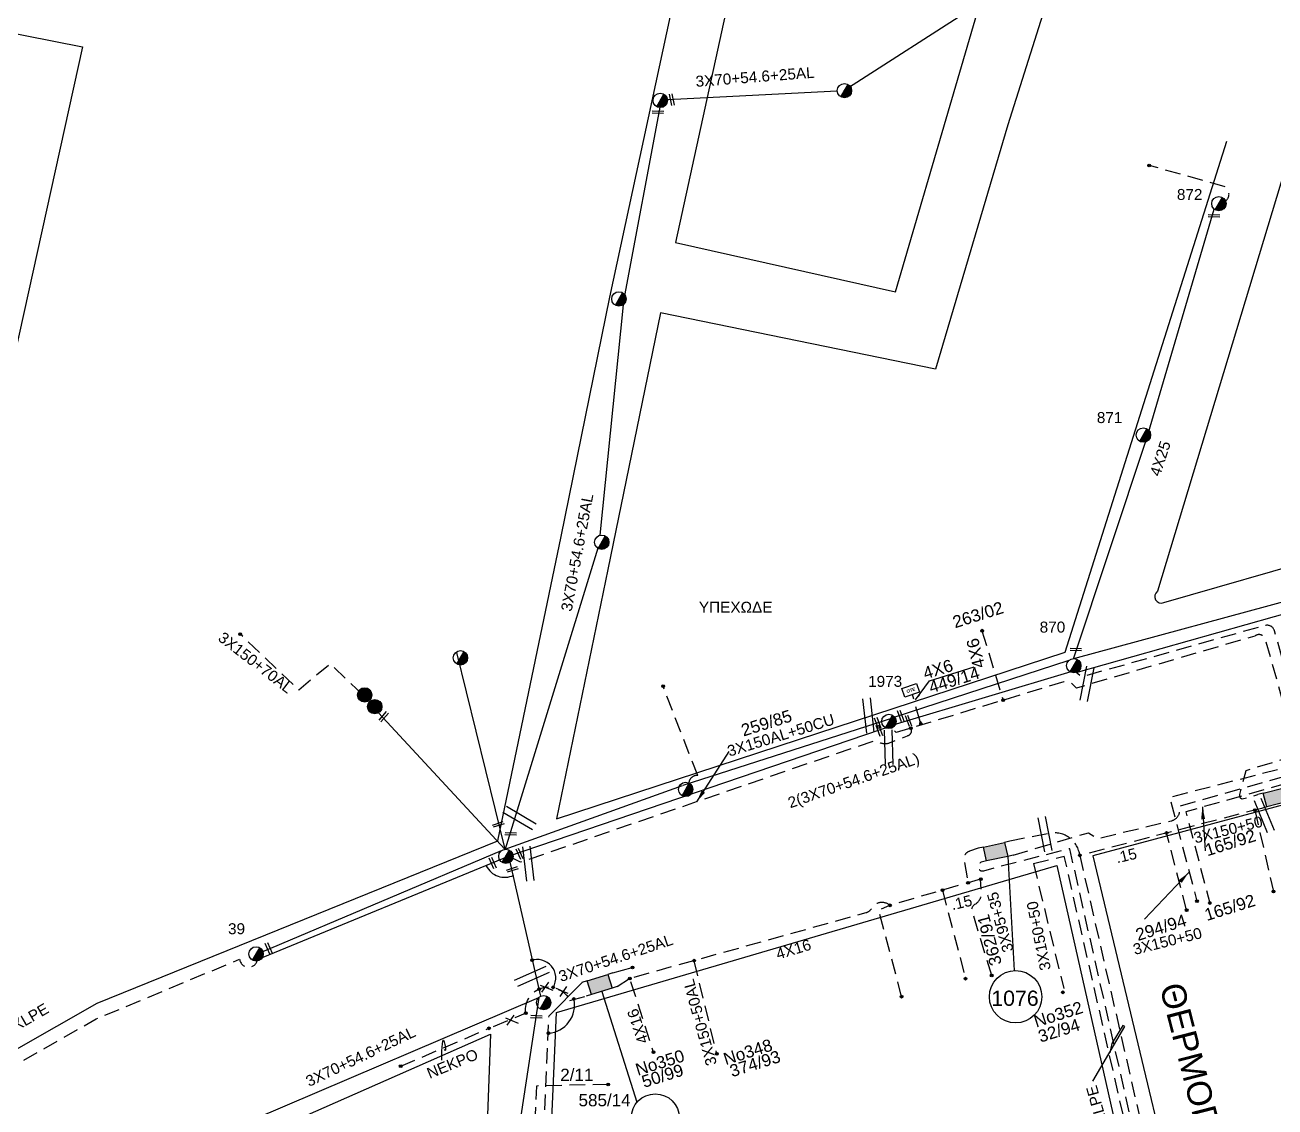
# Model space of a CAD drawing. Header units: millimetres. Extents: x 938 to 3112, y 793 to 1825.
# Drawn here: x 1564.2 to 1769.3, y 986.8 to 1164.4 of the extents above; entities that cross this region are included whole.
import ezdxf
from ezdxf.enums import TextEntityAlignment as Align

# ---------------------------------------------------------------- set-up
doc = ezdxf.new("R2010")
doc.units = ezdxf.units.MM
doc.linetypes.add('DASHED', pattern=[19.05, 12.7, -6.35])
for name, color, linetype in [('Link Box 4 Διευθύνσεων', 7, 'Continuous'), ('Pillar OTE', 7, 'Continuous'), ('Γέφυρες Εναερίου Δικτύου', 7, 'Continuous'), ('Εναέρια παροχή ΧΤ 4x16', 7, 'SYN_LINE'), ('Εναέρια παροχή ΧΤ 4x25', 7, 'SYN_LINE'), ('Επιγραφές - Σχήματα', 7, 'Continuous'), ('Καλώδια ΧΤ   3x150+50AL', 7, 'DASHED'), ('Καλώδια ΧΤ   3x150+70AL', 7, 'DASHED'), ('Καλώδια ΧΤ   3x150AL+50CU', 7, 'DASHED'), ('Καλώδια ΧΤ   3x150AL+50XLPE', 7, 'DASHED'), ('Καλώδια ΧΤ   3x95+35CU', 7, 'DASHED'), ('Μηχανική τομή', 7, 'Continuous'), ('Στύλος Ξύλινος', 7, 'Continuous'), ('Στύλος Ξύλινος @ 1', 7, 'Continuous'), ('Στύλος ΦΜ', 7, 'Continuous'), ('Στύλος ΦΜ @ 1', 7, 'Continuous'), ('Συνδέσεις', 7, 'Continuous'), ('Συνεστραμμένα ΧΤ   3x70+54.6+25AL', 7, 'SYN_LINE'), ('Τομή', 7, 'Continuous'), ('Υπόβαθρο ΔΕΗ', 7, 'Continuous'), ('Υπόγεια Καλώδια Δικτύου ΧΤ   .15', 7, 'DASHED'), ('Υπόγεια καλώδια Παροχών ΧΤ   4x6', 7, 'DASHED')]:
    doc.layers.add(name, color=color, linetype=linetype)
doc.styles.get("Standard").update_dxf_attribs({"font": 'arial.ttf'})
doc.linetypes.add('SYN_LINE', pattern='A,0.5,-0.0001,["/\\/\\/\\/",Standard,S=0.1,R=0,X=0,Y=-0.05],-0.25', length=0.7501)
doc.dimstyles.new('ISO-25', dxfattribs={"dimtxt": 2.5, "dimasz": 2.5, "dimexe": 1.25, "dimexo": 0.625, "dimtad": 1, "dimtxsty": 'Standard', "dimcen": 2.5, "dimaunit": 2, "dimazin": 0, "dimtfac": 1, "dimtmove": 0, "dimatfit": 3, "dimfxl": 1, "dimarcsym": 0})

# ---------------------------------------------------------------- blocks, each defined once
blk = doc.blocks.new('LINK BOX 4 ΑΝΑΧΩΡΗΣΕΩΝ')
at = {"layer": 'Link Box 4 Διευθύνσεων', "ltscale": 40}
blk.add_hatch(color=256, dxfattribs=at).paths.add_polyline_path([(-3.54, 0), (-3.54, -4.67), (3.54, -4.67), (3.54, 0)])
for p, q in [((-3.54, 0), (-5.33, 0)), ((5.33, 0), (3.54, 0)), ((-3.54, -4.67), (-5.33, -4.67)), ((5.33, -4.67), (3.54, -4.67))]:
    blk.add_line(p, q, dxfattribs=at)
blk.add_lwpolyline([(-3.54, -4.67), (-3.54, 0), (3.54, 0), (3.54, -4.67)], close=True, dxfattribs=at)
blk = doc.blocks.new('ΥΠΑΡΧΩΝ ΤΣΙΜΕΝΤΕΝΙΟΣ ΣΤΥΛΟΣ')
at = {"layer": 'Στύλος ΦΜ'}
blk.add_hatch(color=256, dxfattribs=at).paths.add_polyline_path([(-1.29, -2.28, 0.574793), (2.62, 0, 0.268822), (1.3, 2.27)])
blk.add_line((-1.29, -2.28), (1.3, 2.27), dxfattribs=at)
blk.add_circle((0, 0), 2.62, dxfattribs=at)
at = {"layer": 'Στύλος ΦΜ', "flags": 4}
for tag, p in [('ΑΡΙΘΜΟΣ', (-4.68, 8.05)), ('ΤΥΠΟΣ', (-4.91, 3.03))]:
    blk.add_attdef(tag, p, '', height=4, dxfattribs=at)
blk = doc.blocks.new('ΥΠΑΡΧΩΝ ΞΥΛΙΝΟΣ ΣΤΥΛΟΣ')
at = {"layer": 'Στύλος Ξύλινος'}
h = blk.add_hatch(color=7, dxfattribs=at)
h.paths.add_polyline_path([(-2.62, 0, 0.270008), (-1.29, -2.28), (1.3, 2.27, 0.576266)])
h.paths.add_polyline_path([(-1.29, -2.28, 0.574793), (2.62, 0, 0.268822), (1.3, 2.27)])
at = {"layer": 'Στύλος Ξύλινος', "color": 7}
blk.add_line((-1.29, -2.28), (1.3, 2.27), dxfattribs=at)
blk.add_circle((0, 0), 2.62, dxfattribs=at)
at = {"layer": 'Στύλος Ξύλινος', "flags": 4}
for tag, p in [('ΑΡΙΘΜΟΣ', (-4.91, 8.6)), ('ΤΥΠΟΣ', (-4.85, 3.39))]:
    blk.add_attdef(tag, p, '', height=4, dxfattribs=at)
blk = doc.blocks.new('ΤΟΜΗ')
at = {"layer": 'Τομή', "ltscale": 40}
for p, q in [((-5.68, 0), (5.68, 0)), ((5.68, -2.33), (-5.68, -2.33))]:
    blk.add_line(p, q, dxfattribs=at)
blk = doc.blocks.new('ΜΗΧΑΝΙΚΗ ΤΟΜΗ')
at = {"layer": 'Μηχανική τομή', "ltscale": 40}
for p, q in [((-1.89, 0.78), (1.89, 0.78)), ((1.89, 0), (-1.89, 0))]:
    blk.add_line(p, q, dxfattribs=at)
blk = doc.blocks.new('_ΣΥΝΔΕΣΗ')
at = {"layer": 'Συνδέσεις', "linetype": 'SYN_LINE', "ltscale": 40}
blk.add_hatch(color=256, dxfattribs=at).paths.add_polyline_path([(0.5, -0.01, 1), (-0.5, -0.01, 1)])
at = {"layer": 'Συνδέσεις'}
blk.add_circle((0, -0.01), 0.5, dxfattribs=at)
blk = doc.blocks.new('PILLAR ΟΤΕ')
at = {"layer": 'Pillar OTE', "ltscale": 40}
blk.add_lwpolyline([(-3.31, 2.02), (3.39, 2.02), (3.39, -1.99), (-3.31, -1.99)], close=True, dxfattribs=at)
at = {"layer": 'Pillar OTE', "insert": (-1.81, 0.71), "char_height": 1.3575, "width": 109.961, "attachment_point": 1}
blk.add_mtext('{\\fArial|b1|i0|c161|p34;OTE}', dxfattribs=at)

msp = doc.modelspace()

# ---------------------------------------------------------------- hatches: boundary and pattern name
at = {"layer": 'Pillar OTE', "ltscale": 40}
h = msp.add_hatch(color=256, dxfattribs=at)
h.dxf.hatch_style = 1
h.paths.add_polyline_path([(1711.51, 1049.56), (1711.08, 1050.06), (1710.97, 1049.4)])

# ---------------------------------------------------------------- linework, layer by layer
msp.add_lwpolyline([(1710.97, 1049.4), (1711.08, 1050.06), (1711.51, 1049.56), (1710.97, 1049.4)], dxfattribs=at)
at = {"layer": 'Γέφυρες Εναερίου Δικτύου', "color": 133, "linetype": 'DASHED', "ltscale": 0.2}
msp.add_line((1754.83, 1019.1), (1751.54, 1031.77), dxfattribs=at)
at = {"layer": 'Γέφυρες Εναερίου Δικτύου', "color": 151}
msp.add_line((1660.68, 1008.8), (1663.85, 1009.69), dxfattribs=at)
at = {"layer": 'Γέφυρες Εναερίου Δικτύου', "color": 6, "linetype": 'DASHED', "ltscale": 0.2}
msp.add_line((1661.38, 1006.57), (1663.42, 1007.88), dxfattribs=at)
at = {"layer": 'Γέφυρες Εναερίου Δικτύου', "color": 151, "linetype": 'DASHED', "ltscale": 0.2}
for p, q in [((1653.62, 1004.28), (1656.29, 1004.99)), ((1641.08, 1000.02), (1646.34, 1002.18))]:
    msp.add_line(p, q, dxfattribs=at)
at = {"layer": 'Γέφυρες Εναερίου Δικτύου', "color": 6, "linetype": 'DASHED', "ltscale": 0.2, "flags": 128}
msp.add_lwpolyline([(1760.22, 1135.24, 0.77994), (1761.16, 1137.86), (1748.71, 1141.36)], format="xyb", dxfattribs=at)
at = {"layer": 'Γέφυρες Εναερίου Δικτύου', "color": 151, "flags": 128}
for points in [[(1643, 1029.12), (1635.07, 1061.39)], [(1643.54, 1027.95), (1648.78, 1004.98)], [(1650.19, 1001.75), (1655.6, 1007.22)]]:
    msp.add_lwpolyline(points, dxfattribs=at)
at = {"layer": 'Γέφυρες Εναερίου Δικτύου', "color": 151, "linetype": 'DASHED', "ltscale": 0.2, "flags": 128}
for points in [[(1674.59, 1041.21), (1668.89, 1055.87)], [(1625.84, 993.5), (1640.54, 999.8)]]:
    msp.add_lwpolyline(points, dxfattribs=at)
at = {"layer": 'Γέφυρες Εναερίου Δικτύου', "color": 133, "linetype": 'DASHED', "ltscale": 0.2, "flags": 128}
msp.add_lwpolyline([(1766.02, 1035.59), (1769.1, 1022.16)], dxfattribs=at)
at = {"layer": 'Γέφυρες Εναερίου Δικτύου', "color": 6, "linetype": 'DASHED', "ltscale": 0.2, "flags": 128}
for points in [[(1714.75, 1022.39), (1718.55, 1007.86)], [(1708.06, 1004.9), (1704.3, 1019.14), (1706.15, 1019.91)]]:
    msp.add_lwpolyline(points, dxfattribs=at)
at = {"layer": 'Γέφυρες Εναερίου Δικτύου', "color": 151, "linetype": 'DASHED', "ltscale": 0.2, "flags": 128}
msp.add_lwpolyline([(1646.33, 1002.28, -0.847519), (1653.62, 1004.28)], format="xyb", dxfattribs=at)
at = {"layer": 'Γέφυρες Εναερίου Δικτύου', "color": 151, "linetype": 'DASHED', "ltscale": 0.2}
msp.add_arc((1674.46, 1039.89), 1.33, 84.1966, 175.5015, dxfattribs=at)
at = {"layer": 'Εναέρια παροχή ΧΤ 4x16', "color": 6, "linetype": 'DASHED', "ltscale": 0.2, "flags": 128}
for points in [[(1720.64, 1029.27), (1719.2, 1028.79, 0.452003), (1718.4, 1026.91), (1718.97, 1023.61)], [(1721.02, 1024.2), (1706.15, 1019.91, 0.466254), (1703.07, 1019.34, -0.193012), (1702.21, 1018.66), (1663.42, 1007.88), (1667.29, 995.78)]]:
    msp.add_lwpolyline(points, format="xyb", dxfattribs=at)
at = {"layer": 'Εναέρια παροχή ΧΤ 4x25', "color": 6, "ltscale": 20, "flags": 128}
for points in [[(1748.33, 1096.61), (1759.36, 1134.2)], [(1736.28, 1060.35), (1748.33, 1096.61)]]:
    msp.add_lwpolyline(points, dxfattribs=at)
at = {"layer": 'Επιγραφές - Σχήματα', "linetype": 'Continuous', "ltscale": 0.2}
for p, q in [((1725.47, 1027.93), (1726.53, 1009.19)), ((1658.83, 1005.78), (1664.6, 987.61))]:
    msp.add_line(p, q, dxfattribs=at)
at = {"layer": 'Επιγραφές - Σχήματα', "color": 7, "ltscale": 10}
for p, q in [((1648.72, 1006.81), (1650.79, 1005.97)), ((1650.09, 1007.29), (1648.96, 1005.63)), ((1651.7, 1006.09), (1653.25, 1005.46)), ((1653.07, 1006.57), (1651.95, 1004.91)), ((1643.03, 1001.42), (1645.11, 1000.57)), ((1644.4, 1001.89), (1643.28, 1000.23))]:
    msp.add_line(p, q, dxfattribs=at)
at = {"layer": 'Επιγραφές - Σχήματα', "linetype": 'Continuous', "ltscale": 0.2}
msp.add_lwpolyline([(1739.43, 991.05), (1744.71, 1000), (1744.38, 1000.2), (1742.58, 997.2), (1742.21, 995.67)], dxfattribs=at)
for centre, radius in [((1726.77, 1004.89), 4.3), ((1667.62, 985), 3.95)]:
    msp.add_circle(centre, radius, dxfattribs=at)
for centre, radius, start, end in [((1642.91, 1027.85), 3.35, 205.6066, 296.1433), ((1648.24, 1007.96), 3.05, 330.073, 110.1338), ((1649.73, 1003.52), 4.64, 274.4492, 12.5097)]:
    msp.add_arc(centre, radius, start, end, dxfattribs=at)
at = {"layer": 'Επιγραφές - Σχήματα', "color": 7, "ltscale": 10}
msp.add_spline([(1632.57, 994.47), (1632.99, 997.49), (1633.09, 996.1), (1632.98, 996.25)], degree=3, dxfattribs=at)
at = {"layer": 'Καλώδια ΧΤ   3x150+50AL', "color": 173, "linetype": 'DASHED', "ltscale": 0.2, "flags": 128}
msp.add_lwpolyline([(1820.76, 1000.24), (1823.63, 1003.63), (1815.74, 1010.8, 0.386676), (1814.48, 1010.8), (1814.01, 1010.45), (1778.95, 1042.09), (1754.7, 1035.25), (1758.65, 1020.28)], format="xyb", dxfattribs=at)
at = {"layer": 'Καλώδια ΧΤ   3x150+50AL', "color": 85, "linetype": 'DASHED', "ltscale": 0.2, "flags": 128}
msp.add_lwpolyline([(1729.69, 1026.77), (1734.66, 1006.27)], dxfattribs=at)
at = {"layer": 'Καλώδια ΧΤ   3x150+50AL', "color": 6, "linetype": 'DASHED', "ltscale": 0.2, "flags": 128}
msp.add_lwpolyline([(1673.95, 1010.81), (1677.66, 995.5)], dxfattribs=at)
at = {"layer": 'Καλώδια ΧΤ   3x150+50AL', "color": 85, "linetype": 'DASHED', "ltscale": 0.2, "flags": 128}
msp.add_lwpolyline([(1659.9, 990.51), (1648.15, 990.24), (1646.48, 956.36), (1646.42, 933.29), (1644.89, 930.8), (1645.05, 916.32), (1720.63, 929.43, 0.297557), (1725.71, 934.45, 18.011696)], format="xyb", dxfattribs=at)
at = {"layer": 'Καλώδια ΧΤ   3x150+70AL', "color": 151, "linetype": 'DASHED', "ltscale": 0.2, "flags": 128}
for points in [[(1619.49, 1054.54), (1614.26, 1059.54), (1609.14, 1055.24), (1599.49, 1064.42)], [(1621.23, 1052.57), (1621.16, 1052.65)]]:
    msp.add_lwpolyline(points, dxfattribs=at)
at = {"layer": 'Καλώδια ΧΤ   3x150+70AL', "color": 151, "linetype": 'Continuous', "ltscale": 0.2, "flags": 128}
msp.add_lwpolyline([(1642.93, 1029.11), (1622.2, 1051.52)], dxfattribs=at)
at = {"layer": 'Καλώδια ΧΤ   3x150AL+50CU', "color": 2, "linetype": 'DASHED', "ltscale": 0.2, "flags": 128}
msp.add_lwpolyline([(1709.56, 1048.99, -0.463393), (1708.95, 1047.67), (1706.02, 1046.53, -0.242547), (1704.28, 1046.71, 0.229238), (1703.34, 1046.83), (1645.49, 1026.96), (1643.54, 1027.95)], format="xyb", dxfattribs=at)
at = {"layer": 'Καλώδια ΧΤ   3x150AL+50CU', "color": 85, "linetype": 'DASHED', "ltscale": 0.2, "flags": 128}
msp.add_lwpolyline([(1822.42, 998.65), (1826.94, 1003.65), (1815.94, 1013.59, 0.399217), (1813.94, 1013.54), (1778.93, 1044.54), (1752.04, 1037.6), (1756.54, 1020.58)], format="xyb", dxfattribs=at)
at = {"layer": 'Καλώδια ΧΤ   3x150AL+50CU', "color": 27, "linetype": 'DASHED', "ltscale": 0.2, "flags": 128}
msp.add_lwpolyline([(1726.34, 1028.13), (1738.71, 1031.82), (1740.16, 1030.86), (1752.31, 1033.77, 0.446113), (1753.62, 1036.19), (1778.99, 1043.39), (1814.08, 1011.91), (1815.08, 1012.31), (1825.5, 1003.72), (1821.57, 999.47)], format="xyb", dxfattribs=at)
at = {"layer": 'Καλώδια ΧΤ   3x150AL+50XLPE', "color": 85, "linetype": 'DASHED', "ltscale": 0.2}
msp.add_line((1729.69, 1026.77), (1734.75, 1027.96), dxfattribs=at)
at = {"layer": 'Καλώδια ΧΤ   3x150AL+50XLPE', "color": 133, "linetype": 'DASHED', "ltscale": 0.2, "flags": 128}
msp.add_lwpolyline([(1737.3, 1028.07), (1748.44, 979.36, -0.138093), (1751, 975.22), (1756.94, 945.89, -0.558224), (1752.71, 938.02), (1735.19, 935.51), (1734.33, 934.2), (1721.06, 931.7), (1719.09, 940.91)], format="xyb", dxfattribs=at)
at = {"layer": 'Καλώδια ΧΤ   3x150AL+50XLPE', "color": 6, "ltscale": 0.2, "flags": 128}
msp.add_lwpolyline([(1720.23, 941.15), (1721.88, 932.84), (1732.82, 934.81), (1734.24, 936.09), (1752.74, 939.03, 0.526245), (1755.85, 945.56, -0.139905), (1754.75, 949.92), (1749.7, 976.23, 0.30729), (1747.92, 978.01, -0.419088), (1746.88, 979.56), (1735.66, 1029.2), (1723.66, 1026.12), (1721.48, 1025.49, -0.921241), (1721.14, 1026.99), (1721.14, 1026.99)], format="xyb", dxfattribs=at)
at = {"layer": 'Καλώδια ΧΤ   3x150AL+50XLPE', "color": 85, "linetype": 'DASHED', "ltscale": 0.2, "flags": 128}
msp.add_lwpolyline([(1721.45, 941.41), (1722.71, 933.8), (1732.37, 935.68, 0.428763), (1733.47, 937.41), (1751.92, 939.92, 0.493251), (1754.91, 945.15, -0.051116), (1753.77, 948.9), (1748.51, 975.64, 0.214512), (1747.72, 976.75), (1746.93, 977.17, -0.305358), (1745.87, 979.15), (1734.75, 1027.96)], format="xyb", dxfattribs=at)
at = {"layer": 'Καλώδια ΧΤ   3x150AL+50XLPE', "color": 151, "linetype": 'DASHED', "ltscale": 0.2, "flags": 128}
msp.add_lwpolyline([(1522.19, 970.52), (1526.32, 973.07, 0.737405), (1529.93, 975.13), (1575.87, 1001.26), (1599.4, 1011.06, 0.86906), (1602.36, 1011.01)], format="xyb", dxfattribs=at)
msp.add_lwpolyline([(1713, 939.63), (1714.49, 932.78), (1647.44, 920.54), (1648.23, 958.14), (1650.19, 1001.75)], dxfattribs=at)
at = {"layer": 'Καλώδια ΧΤ   3x95+35CU', "color": 6, "linetype": 'DASHED', "ltscale": 0.2, "flags": 128}
msp.add_lwpolyline([(1722.84, 1008.39), (1719.64, 1018.93, -0.351048), (1720.1, 1020.07, 0.250562), (1721.18, 1021.77), (1721.02, 1024.2), (1721.02, 1024.2)], format="xyb", dxfattribs=at)
at = {"layer": 'Συνεστραμμένα ΧΤ   3x70+54.6+25AL', "color": 6, "linetype": 'SYN_LINE', "ltscale": 20}
msp.add_line((1736.69, 1058.13), (1776.17, 1069.27), dxfattribs=at)
at = {"layer": 'Συνεστραμμένα ΧΤ   3x70+54.6+25AL', "color": 1, "linetype": 'SYN_LINE', "ltscale": 20, "flags": 128}
for points in [[(1720.41, 1167.62), (1698.6, 1153.59)], [(1697.5, 1153.54), (1668.6, 1152.07), (1662.4, 1119.12)], [(1662.34, 1118.49), (1658.55, 1080.65)], [(1658.2, 1078.53), (1643, 1029.12)]]:
    msp.add_lwpolyline(points, dxfattribs=at)
at = {"layer": 'Συνεστραμμένα ΧΤ   3x70+54.6+25AL', "color": 6, "linetype": 'SYN_LINE', "ltscale": 20, "flags": 128}
for points in [[(1775.39, 1070.99), (1736.28, 1060.35)], [(1735.52, 1060.11), (1706.76, 1050.71)], [(1736.37, 1058.37), (1707.19, 1049.64)]]:
    msp.add_lwpolyline(points, dxfattribs=at)
at = {"layer": 'Συνεστραμμένα ΧΤ   3x70+54.6+25AL', "color": 151, "linetype": 'SYN_LINE', "ltscale": 20, "flags": 128}
for points in [[(1672.2, 1039.61), (1706.76, 1050.71)], [(1643.54, 1027.95), (1707.19, 1049.64)], [(1642.97, 1029.12), (1672.09, 1039.55)], [(1602.36, 1011.01), (1643.54, 1027.95)], [(1603.1, 1012.25), (1642.38, 1028.88)]]:
    msp.add_lwpolyline(points, dxfattribs=at)
at = {"layer": 'Συνεστραμμένα ΧΤ   3x70+54.6+25AL', "color": 2, "linetype": 'SYN_LINE', "ltscale": 20, "flags": 128}
msp.add_lwpolyline([(1601.61, 984.73), (1648.5, 1004.78), (1641.38, 957.97)], dxfattribs=at)
at = {"layer": 'Υπόβαθρο ΔΕΗ', "flags": 128}
for points in [[(1536.61, 981.41), (1576, 1003.83), (1641.81, 1030.5), (1652.18, 1080.45), (1660.15, 1119.74), (1672.12, 1175.12), (1680.6, 1172.86), (1670.96, 1128.73), (1707.05, 1120.59), (1726.86, 1188.33, 0.880566), (1725.77, 1189.49, -0.134), (1685.66, 1192.09, -0.029418), (1661.96, 1201.11, 0.117626), (1628.25, 1203.99, 0.039457), (1590.91, 1197.73), (1529.83, 1186.03), (1527.07, 1170.07), (1573.62, 1160.85), (1560.27, 1100.25), (1546.53, 1037.6), (1535.2, 982.38, 1.083374), (1536.61, 981.41, -0.030078)], [(1536.61, 981.41), (1576, 1003.83), (1641.81, 1030.5), (1652.18, 1080.45), (1660.15, 1119.74), (1672.12, 1175.12), (1680.6, 1172.86), (1670.96, 1128.73), (1707.05, 1120.59), (1726.86, 1188.33, 0.880566), (1725.77, 1189.49, -0.134), (1685.66, 1192.09, -0.029418), (1661.96, 1201.11, 0.117626), (1628.25, 1203.99, 0.039457), (1590.91, 1197.73), (1529.83, 1186.03), (1527.07, 1170.07), (1573.62, 1160.85), (1560.27, 1100.25), (1546.53, 1037.6), (1535.2, 982.38, 1.083374), (1536.61, 981.41, -0.030078)], [(1771, 1140.8), (1750.05, 1071.45, 0.884348), (1751.08, 1069.59), (1777.76, 1077.27), (1796.42, 1133.15), (1803.06, 1152.55), (1820.96, 1169.81, 0.397609), (1821.72, 1187.51, 0.059226), (1813.21, 1194.1, 0.005218), (1765.78, 1205.51, 0.255722), (1759.35, 1204.06, -0.162778), (1743.08, 1191.64, 0.335501), (1737.6, 1186.35), (1725.49, 1148.01), (1713.62, 1107.9)], [(1771, 1140.8), (1750.05, 1071.45, 0.884348), (1751.08, 1069.59), (1777.76, 1077.27), (1796.42, 1133.15), (1803.06, 1152.55), (1820.96, 1169.81, 0.397609), (1821.72, 1187.51, 0.059226), (1813.21, 1194.1, 0.005218), (1765.78, 1205.51, 0.255722), (1759.35, 1204.06, -0.162778), (1743.08, 1191.64, 0.335501), (1737.6, 1186.35), (1725.49, 1148.01), (1713.62, 1107.9)]]:
    msp.add_lwpolyline(points, format="xyb", dxfattribs=at)
for points in [[(1713.62, 1107.9), (1668.46, 1117.15), (1659.82, 1075.03), (1651.39, 1034.1), (1691.14, 1047.12), (1734.92, 1061.45), (1761.41, 1145.36)], [(1713.62, 1107.9), (1668.46, 1117.15), (1659.82, 1075.03), (1651.39, 1034.1), (1691.14, 1047.12), (1734.92, 1061.45), (1761.41, 1145.36)], [(1712.63, 1056.75), (1719.99, 1059.06)], [(1739.42, 1028.03), (1759.18, 945.53), (1802.39, 948.39), (1855.78, 939.94), (1868.15, 952.11), (1836.24, 980.88), (1793.39, 1019.71), (1774.02, 1037.25), (1739.42, 1028.03)], [(1739.42, 1028.03), (1759.18, 945.53), (1802.39, 948.39), (1855.78, 939.94), (1868.15, 952.11), (1836.24, 980.88), (1793.39, 1019.71), (1774.02, 1037.25), (1739.42, 1028.03)], [(1648.02, 924.74), (1651.42, 1002.33), (1733.51, 1026.46), (1751.9, 944.99), (1648.02, 924.74)], [(1648.02, 924.74), (1651.42, 1002.33), (1733.51, 1026.46), (1751.9, 944.99), (1648.02, 924.74)], [(1544.29, 924.57), (1506.33, 908.9), (1499.73, 924.83), (1558.49, 956.75), (1610.03, 985.31), (1640.59, 998.77), (1638.66, 946.97), (1637.61, 922.24), (1610.92, 917.04), (1557.95, 891.55), (1520.69, 874)], [(1544.29, 924.57), (1506.33, 908.9), (1499.73, 924.83), (1558.49, 956.75), (1610.03, 985.31), (1640.59, 998.77), (1638.66, 946.97), (1637.61, 922.24), (1610.92, 917.04), (1557.95, 891.55), (1520.69, 874)]]:
    msp.add_lwpolyline(points, dxfattribs=at)
at = {"layer": 'Υπόγεια Καλώδια Δικτύου ΧΤ   .15', "color": 1, "linetype": 'DASHED', "ltscale": 0.2, "flags": 128}
msp.add_lwpolyline([(1817.29, 1003.56), (1818.92, 1005.36), (1814.93, 1008.65), (1813.81, 1008.19, -0.24583), (1811.66, 1008.39), (1776.59, 1039.37), (1769.25, 1064.99, 0.388905), (1767.82, 1065.86), (1737.61, 1057.41), (1736.37, 1058.37)], format="xyb", dxfattribs=at)
at = {"layer": 'Υπόγεια Καλώδια Δικτύου ΧΤ   .15', "color": 2, "linetype": 'DASHED', "ltscale": 0.2, "flags": 128}
msp.add_lwpolyline([(1819.04, 1003.78), (1815.32, 1007.03), (1813.23, 1006.69, -0.271531), (1811.19, 1007.47), (1774.53, 1039.53), (1767.78, 1063.55, 0.538058), (1766.04, 1064.11), (1736.77, 1055.56), (1736.01, 1056.32, 0.298232), (1734.71, 1056.59), (1707.19, 1048.27), (1706.42, 1049)], format="xyb", dxfattribs=at)
at = {"layer": 'Υπόγεια Καλώδια Δικτύου ΧΤ   .15', "color": 151, "linetype": 'DASHED', "ltscale": 0.2, "flags": 128}
msp.add_lwpolyline([(1776.42, 1045.11), (1779.18, 1045.78, 1.072545), (1778.2, 1048), (1770.47, 1046.04), (1770.87, 1043.94), (1764.58, 1041.98), (1763.51, 1038.07, 0.412255), (1763.94, 1037.38), (1766.53, 1038.08)], format="xyb", dxfattribs=at)
at = {"layer": 'Υπόγεια Καλώδια Δικτύου ΧΤ   .15', "color": 133, "linetype": 'DASHED', "ltscale": 0.2, "flags": 128}
msp.add_lwpolyline([(1767.12, 1035.82), (1737.3, 1028.07, 0.434847), (1732.38, 1031.74), (1725.84, 1030.41)], format="xyb", dxfattribs=at)
at = {"layer": 'Υπόγεια καλώδια Παροχών ΧΤ   4x6', "color": 2, "linetype": 'DASHED', "ltscale": 0.2}
msp.add_line((1721.25, 1064.99), (1724.71, 1053.57), dxfattribs=at)
msp.add_lwpolyline([(1711.08, 1050.06), (1709.82, 1054.53)], dxfattribs=at)

# ---------------------------------------------------------------- block references
at = {"layer": 'Link Box 4 Διευθύνσεων'}
for p, xscale, yscale, zscale, rotation in [((1769.11, 1038.75), 0.5000000000002828, 0.5000000000002828, 0.5000000000002828, 14.43056140346166), ((1723.24, 1029.84), 0.5000000000002861, 0.5000000000002861, 0.5000000000002861, 12.34125577341841), ((1658.14, 1008.01), 0.5000000000002925, 0.5000000000002925, 0.5000000000002925, 17.24511829152294)]:
    msp.add_blockref('LINK BOX 4 ΑΝΑΧΩΡΗΣΕΩΝ', p, dxfattribs=dict(at, xscale=xscale, yscale=yscale, zscale=zscale, rotation=rotation))
at = {"layer": 'Pillar OTE', "xscale": 0.3750000000000001, "yscale": 0.3750000000000001, "zscale": 0.3750000000000001, "rotation": 18.22518856934273}
msp.add_blockref('PILLAR ΟΤΕ', (1709.53, 1055.19), dxfattribs=at)
at = {"layer": 'Μηχανική τομή'}
for p, xscale, yscale, zscale, rotation in [((1670.17, 1152.13), 0.5000000000000236, 0.5000000000000236, 0.5000000000000236, 281.7373482233032), ((1668.05, 1149.91), 0.5000000000001926, 0.5000000000001926, 0.5000000000001926, 357.9314164051875), ((1759.32, 1132.89), 0.5000000000001926, 0.5000000000001926, 0.5000000000001926, 357.9314164051875), ((1736.65, 1061.72), 0.5000000000001926, 0.5000000000001926, 0.5000000000001926, 357.9314164051875), ((1623.2, 1050.75), 0.5000000000001785, 0.5000000000001785, 0.5000000000001785, 49.59195828554814), ((1703.96, 1049.76), 0.500000000000163, 0.500000000000163, 0.500000000000163, 290.2469194083429), ((1707.73, 1050.93), 0.500000000000163, 0.500000000000163, 0.500000000000163, 290.2469194083429), ((1709, 1050.12), 0.500000000000163, 0.500000000000163, 0.500000000000163, 290.2469194083429), ((1704.2, 1048.52), 0.500000000000163, 0.500000000000163, 0.500000000000163, 290.2469194083429), ((1641.91, 1033.01), 0.5000000000001855, 0.5000000000001855, 0.5000000000001855, 18.27551331564638), ((1643.89, 1031.45), 0.5000000000001926, 0.5000000000001926, 0.5000000000001926, 357.9314164051875), ((1645.17, 1028.27), 0.5000000000001292, 0.5000000000001292, 0.5000000000001292, 294.2305268804377), ((1640.76, 1026.77), 0.5000000000001292, 0.5000000000001292, 0.5000000000001292, 294.2305268804377), ((1644.22, 1025.62), 0.5000000000001855, 0.5000000000001855, 0.5000000000001855, 18.27551331564638), ((1604, 1012.77), 0.5000000000001289, 0.5000000000001289, 0.5000000000001289, 294.2305268804376), ((1648.11, 1001.42), 0.5000000000001557, 0.5000000000001557, 0.5000000000001557, 357.9528480669721)]:
    msp.add_blockref('ΜΗΧΑΝΙΚΗ ΤΟΜΗ', p, dxfattribs=dict(at, xscale=xscale, yscale=yscale, zscale=zscale, rotation=rotation))
at = {"layer": 'Στύλος Ξύλινος @ 1', "ltscale": 40, "xscale": 0.4499999999998181, "yscale": 0.4499999999998181, "zscale": 0.4499999999998181}
for p in [(1619.93, 1054.45), (1619.93, 1054.45), (1621.58, 1052.52), (1621.58, 1052.52)]:
    msp.add_blockref('ΥΠΑΡΧΩΝ ΞΥΛΙΝΟΣ ΣΤΥΛΟΣ', p, dxfattribs=at)
at = {"layer": 'Στύλος ΦΜ @ 1', "ltscale": 40, "xscale": 0.4499999999998181, "yscale": 0.4499999999998181, "zscale": 0.4499999999998181}
for p in [(1668.44, 1152.04), (1668.44, 1152.04), (1698.68, 1153.64), (1698.68, 1153.64), (1661.65, 1119.45), (1661.65, 1119.45), (1658.84, 1079.51), (1658.84, 1079.51), (1635.65, 1060.53), (1635.65, 1060.53), (1705.97, 1050.09), (1672.61, 1038.93), (1672.61, 1038.93), (1643.1, 1027.95), (1643.1, 1027.95), (1649.31, 1003.93), (1649.31, 1003.93)]:
    msp.add_blockref('ΥΠΑΡΧΩΝ ΤΣΙΜΕΝΤΕΝΙΟΣ ΣΤΥΛΟΣ', p, dxfattribs=at)
at = {"layer": 'Στύλος ΦΜ @ 1', "ltscale": 40}
ref = msp.add_blockref('ΥΠΑΡΧΩΝ ΤΣΙΜΕΝΤΕΝΙΟΣ ΣΤΥΛΟΣ', (1760.13, 1135.09), dxfattribs=dict(at, xscale=0.4499999999998181, yscale=0.4499999999998181, zscale=0.4499999999998181))
ref.add_attrib('ΤΥΠΟΣ', '872', (1753.24, 1135.7), dxfattribs={"layer": 'Στύλος ΦΜ', "height": 1.8, "flags": 4})
ref = msp.add_blockref('ΥΠΑΡΧΩΝ ΤΣΙΜΕΝΤΕΝΙΟΣ ΣΤΥΛΟΣ', (1760.13, 1135.09), dxfattribs=dict(at, xscale=0.4499999999998181, yscale=0.4499999999998181, zscale=0.4499999999998181))
ref.add_attrib('ΤΥΠΟΣ', '872', (1753.24, 1135.7), dxfattribs={"layer": 'Στύλος ΦΜ', "height": 1.8, "flags": 4})
ref = msp.add_blockref('ΥΠΑΡΧΩΝ ΤΣΙΜΕΝΤΕΝΙΟΣ ΣΤΥΛΟΣ', (1747.74, 1097.1), dxfattribs=dict(at, xscale=0.4499999999998181, yscale=0.4499999999998181, zscale=0.4499999999998181))
ref.add_attrib('ΤΥΠΟΣ', '871', (1740.1, 1099.07), dxfattribs={"layer": 'Στύλος ΦΜ', "height": 1.8, "flags": 4})
ref = msp.add_blockref('ΥΠΑΡΧΩΝ ΤΣΙΜΕΝΤΕΝΙΟΣ ΣΤΥΛΟΣ', (1736.32, 1059.25), dxfattribs=dict(at, xscale=0.4499999999998181, yscale=0.4499999999998181, zscale=0.4499999999998181))
ref.add_attrib('ΤΥΠΟΣ', '870', (1730.72, 1064.68), dxfattribs={"layer": 'Στύλος ΦΜ', "height": 1.8, "flags": 4})
ref = msp.add_blockref('ΥΠΑΡΧΩΝ ΤΣΙΜΕΝΤΕΝΙΟΣ ΣΤΥΛΟΣ', (1736.32, 1059.25), dxfattribs=dict(at, xscale=0.4499999999998181, yscale=0.4499999999998181, zscale=0.4499999999998181))
ref.add_attrib('ΤΥΠΟΣ', '870', (1730.72, 1064.68), dxfattribs={"layer": 'Στύλος ΦΜ', "height": 1.8, "flags": 4})
ref = msp.add_blockref('ΥΠΑΡΧΩΝ ΤΣΙΜΕΝΤΕΝΙΟΣ ΣΤΥΛΟΣ', (1705.97, 1050.09), dxfattribs=dict(at, xscale=0.4499999999998181, yscale=0.4499999999998181, zscale=0.4499999999998181))
ref.add_attrib('ΤΥΠΟΣ', '1973', (1702.56, 1055.77), dxfattribs={"layer": 'Στύλος ΦΜ', "height": 1.8, "flags": 4})
ref = msp.add_blockref('ΥΠΑΡΧΩΝ ΤΣΙΜΕΝΤΕΝΙΟΣ ΣΤΥΛΟΣ', (1602.11, 1011.92), dxfattribs=dict(at, xscale=0.4499999999998181, yscale=0.4499999999998181, zscale=0.4499999999998181))
ref.add_attrib('ΤΥΠΟΣ', '39', (1597.5, 1015.16), dxfattribs={"layer": 'Στύλος ΦΜ', "height": 1.8, "flags": 4})
at = {"layer": 'Συνδέσεις', "xscale": 0.4500000000000455, "yscale": 0.4500000000000455, "zscale": 0.4500000000000455}
for p in [(1748.71, 1141.36), (1721.26, 1064.99), (1599.49, 1064.42), (1668.9, 1055.87), (1724.71, 1053.57), (1709.56, 1048.99), (1766.03, 1035.54), (1751.54, 1031.78), (1737.33, 1028.11), (1718.98, 1023.61), (1721.07, 1024.21), (1714.75, 1022.39), (1769.1, 1022.17), (1706.15, 1019.91), (1756.54, 1020.59), (1758.65, 1020.29), (1754.84, 1019.1), (1647.43, 1010.9), (1663.9, 1009.71), (1674, 1010.82), (1663.46, 1007.89), (1718.55, 1007.87), (1722.84, 1008.4), (1648.56, 1006.16), (1650.88, 1006.44), (1734.51, 1005.62), (1654.26, 1004.53), (1708.06, 1004.91), (1646.38, 1002.19), (1640.33, 999.71), (1650.09, 998.9), (1667.34, 995.79), (1677.71, 995.51), (1625.84, 993.5), (1659.91, 990.51)]:
    msp.add_blockref('_ΣΥΝΔΕΣΗ', p, dxfattribs=at)
at = {"layer": 'Τομή'}
for p, xscale, yscale, zscale, rotation in [((1737.91, 1056.36), 0.5000000000000271, 0.5000000000000271, 0.5000000000000271, 78.6805748746043), ((1737.91, 1056.36), 0.5000000000000271, 0.5000000000000271, 0.5000000000000271, 78.6805748746043), ((1703.19, 1051.13), 0.499999999999948, 0.499999999999948, 0.499999999999948, 276.3453788365302), ((1703.19, 1051.13), 0.499999999999948, 0.499999999999948, 0.499999999999948, 276.3453788365302), ((1706.51, 1045.87), 0.5000000000000416, 0.5000000000000416, 0.5000000000000416, 271.6380172630796), ((1706.51, 1045.87), 0.5000000000000416, 0.5000000000000416, 0.5000000000000416, 271.6380172630796), ((1645.63, 1034.72), 0.5000000000000233, 0.5000000000000233, 0.5000000000000233, 329.6631623750143), ((1645.63, 1034.72), 0.5000000000000233, 0.5000000000000233, 0.5000000000000233, 329.6631623750143), ((1768.12, 1034.86), 0.4999999999999444, 0.4999999999999444, 0.4999999999999444, 292.3973360634986), ((1732.15, 1031.69), 0.5000000000000102, 0.5000000000000102, 0.5000000000000102, 280.8945751601238), ((1732.15, 1031.69), 0.5000000000000102, 0.5000000000000102, 0.5000000000000102, 280.8945751601238), ((1646.2, 1026.68), 0.4999999999999835, 0.4999999999999835, 0.4999999999999835, 96.4241635368711), ((1646.2, 1026.68), 0.4999999999999835, 0.4999999999999835, 0.4999999999999835, 96.4241635368711), ((1647.13, 1008.77), 0.5000000000000204, 0.5000000000000204, 0.5000000000000204, 23.86839406411387), ((1647.13, 1008.77), 0.5000000000000204, 0.5000000000000204, 0.5000000000000204, 23.86839406411387)]:
    msp.add_blockref('ΤΟΜΗ', p, dxfattribs=dict(at, xscale=xscale, yscale=yscale, zscale=zscale, rotation=rotation))

# ---------------------------------------------------------------- texts
at = {"layer": 'Εναέρια παροχή ΧΤ 4x16', "ltscale": 20}
for rotation, p in [(16.7475, (1690.31, 1012.69)), (108.4514, (1664.74, 1000.04))]:
    msp.add_text('4X16', height=1.8, rotation=rotation, dxfattribs=at).set_placement(p, align=Align.MIDDLE)
at = {"layer": 'Εναέρια παροχή ΧΤ 4x25', "ltscale": 20}
msp.add_text('4X25', height=1.8, rotation=71.9798, dxfattribs=at).set_placement((1750.5, 1093.26), align=Align.MIDDLE)
at = {"layer": 'Επιγραφές - Σχήματα', "color": 1, "linetype": 'Continuous', "ltscale": 0.2, "insert": (1674.78, 1069.74), "char_height": 1.8, "width": 15.5464, "attachment_point": 1}
msp.add_mtext('ΥΠΕΧΩΔΕ', dxfattribs=at)
at = {"layer": 'Επιγραφές - Σχήματα', "linetype": 'DASHED', "ltscale": 0.2, "attachment_point": 1}
for s, insert, char_height, width, rotation in [('263/02', (1716.22, 1067.28), 2, 17.7581, 17.4674), ('259/85', (1681.5, 1049.51), 2, 17.7581, 17.4674), ('165/92', (1757.64, 1029.85), 2, 17.7581, 17.4674), ('165/92', (1757.55, 1019.22), 2, 17.7581, 17.4674), ('362/91', (1722.6, 1009.81), 2, 17.7581, 104.7823), ('294/94', (1746.25, 1015.94), 2, 17.7581, 17.4674), ('ΘΕΡΜΟΠΥΛΩΝ', (1754.25, 1007.55), 4, 17.2922, 284.4323), ('Νο352', (1729.54, 1001.73), 2, 17.7581, 17.4674), ('32/94', (1730.25, 999.26), 2, 17.7581, 17.4674), ('Νο348', (1678.59, 995.56), 2, 17.7581, 17.4674), ('Νο350', (1664.16, 993.81), 2, 17.7581, 17.4674), ('\\pt2;374/93', (1679.62, 993.58), 2, 17.7581, 17.4674), ('2/11', (1652.03, 993.08), 2, 17.7581, 0.0744), ('50/99', (1665.18, 991.83), 2, 17.7581, 17.4674), ('585/14', (1655.03, 988.91), 2, 17.7581, 0.0744)]:
    msp.add_mtext(s, dxfattribs=dict(at, insert=insert, char_height=char_height, width=width, rotation=rotation))
at = {"layer": 'Επιγραφές - Σχήματα', "linetype": 'Continuous', "ltscale": 0.2, "insert": (1722.78, 1005.9), "char_height": 2.5, "width": 4.7882, "attachment_point": 1}
msp.add_mtext('1076', dxfattribs=at)
at = {"layer": 'Επιγραφές - Σχήματα', "color": 7, "ltscale": 10, "insert": (1629.91, 993.06), "char_height": 1.8, "attachment_point": 1, "rotation": 22.3518}
msp.add_mtext_dynamic_manual_height_columns('ΝΕΚΡΟ', width=7.4608, gutter_width=10, heights=[0], dxfattribs=at)
at = {"layer": 'Καλώδια ΧΤ   3x150+50AL', "ltscale": 0.2}
for s, rotation, p in [('3X150+50', 14.049, (1761.65, 1032.33)), ('3X150+50', 101.3204, (1730.56, 1014.88)), ('3X150+50', 14.049, (1751.69, 1014.03)), ('3X150+50AL', 105.3355, (1674.96, 1000.67))]:
    msp.add_text(s, height=1.8, rotation=rotation, dxfattribs=at).set_placement(p, align=Align.MIDDLE)
at = {"layer": 'Καλώδια ΧΤ   3x150+70AL', "ltscale": 0.2}
msp.add_text('3X150+70AL', height=1.8, rotation=322.2896, dxfattribs=at).set_placement((1602.04, 1059.75), align=Align.MIDDLE)
at = {"layer": 'Καλώδια ΧΤ   3x150AL+50CU', "ltscale": 0.2}
msp.add_text('3X150AL+50CU', height=1.8, rotation=17.0874, dxfattribs=at).set_placement((1688.24, 1047.84), align=Align.MIDDLE)
at = {"layer": 'Καλώδια ΧΤ   3x150AL+50XLPE', "ltscale": 0.2}
for rotation, p in [(30.0542, (1558.72, 997.9)), (105.8335, (1742.04, 980.13))]:
    msp.add_text('3X150AL+50XLPE', height=1.8, rotation=rotation, dxfattribs=at).set_placement(p, align=Align.MIDDLE)
at = {"layer": 'Καλώδια ΧΤ   3x95+35CU', "ltscale": 0.2}
msp.add_text('3X95+35', height=1.8, rotation=105.3323, dxfattribs=at).set_placement((1724.24, 1017.13), align=Align.MIDDLE)
at = {"layer": 'Συνεστραμμένα ΧΤ   3x70+54.6+25AL', "ltscale": 20}
for s, rotation, p in [('3X70+54.6+25AL', 4.4323, (1684, 1155.91)), ('3X70+54.6+25AL', 79.4624, (1654.8, 1077.83)), ('2(3X70+54.6+25AL)', 19.2381, (1700.25, 1040.19)), ('3X70+54.6+25AL', 18.475, (1661.13, 1011.26)), ('3X70+54.6+25AL', 25.4422, (1619.25, 995.09))]:
    msp.add_text(s, height=1.8, rotation=rotation, dxfattribs=at).set_placement(p, align=Align.MIDDLE)
at = {"layer": 'Υπόγεια Καλώδια Δικτύου ΧΤ   .15', "ltscale": 0.2}
for p in [(1744.92, 1028.06), (1717.89, 1020.35)]:
    msp.add_text('.15', height=1.8, rotation=13.348, dxfattribs=at).set_placement(p, align=Align.MIDDLE)
at = {"layer": 'Υπόγεια καλώδια Παροχών ΧΤ   4x6', "linetype": 'DASHED', "ltscale": 0.2, "char_height": 2, "width": 17.7581, "attachment_point": 1}
for s, insert, rotation in [('4Χ6', (1719.83, 1058.62), 103.8442), ('4Χ6', (1711.35, 1058.88), 17.3047), ('449/14', (1712.3, 1056.59), 17.3047)]:
    msp.add_mtext(s, dxfattribs=dict(at, insert=insert, rotation=rotation))

# ---------------------------------------------------------------- leaders
at = {"layer": 'Επιγραφές - Σχήματα', "ltscale": 40}
for points, override in [([(1710.33, 1053.64), (1712.63, 1056.75)], {"dimasz": 1, "dimtad": 0}), ([(1674.42, 1036.89), (1679.77, 1045.16)], {"dimasz": 2, "dimtad": 0}), ([(1757.42, 1036.05), (1757.88, 1028.85)], {"dimasz": 2, "dimtad": 0}), ([(1755.18, 1025.28), (1747.91, 1017.63)], {"dimasz": 2, "dimtad": 0})]:
    msp.add_leader(points, dimstyle='ISO-25', override=override, dxfattribs=at)

doc.saveas('drawing.dxf')
